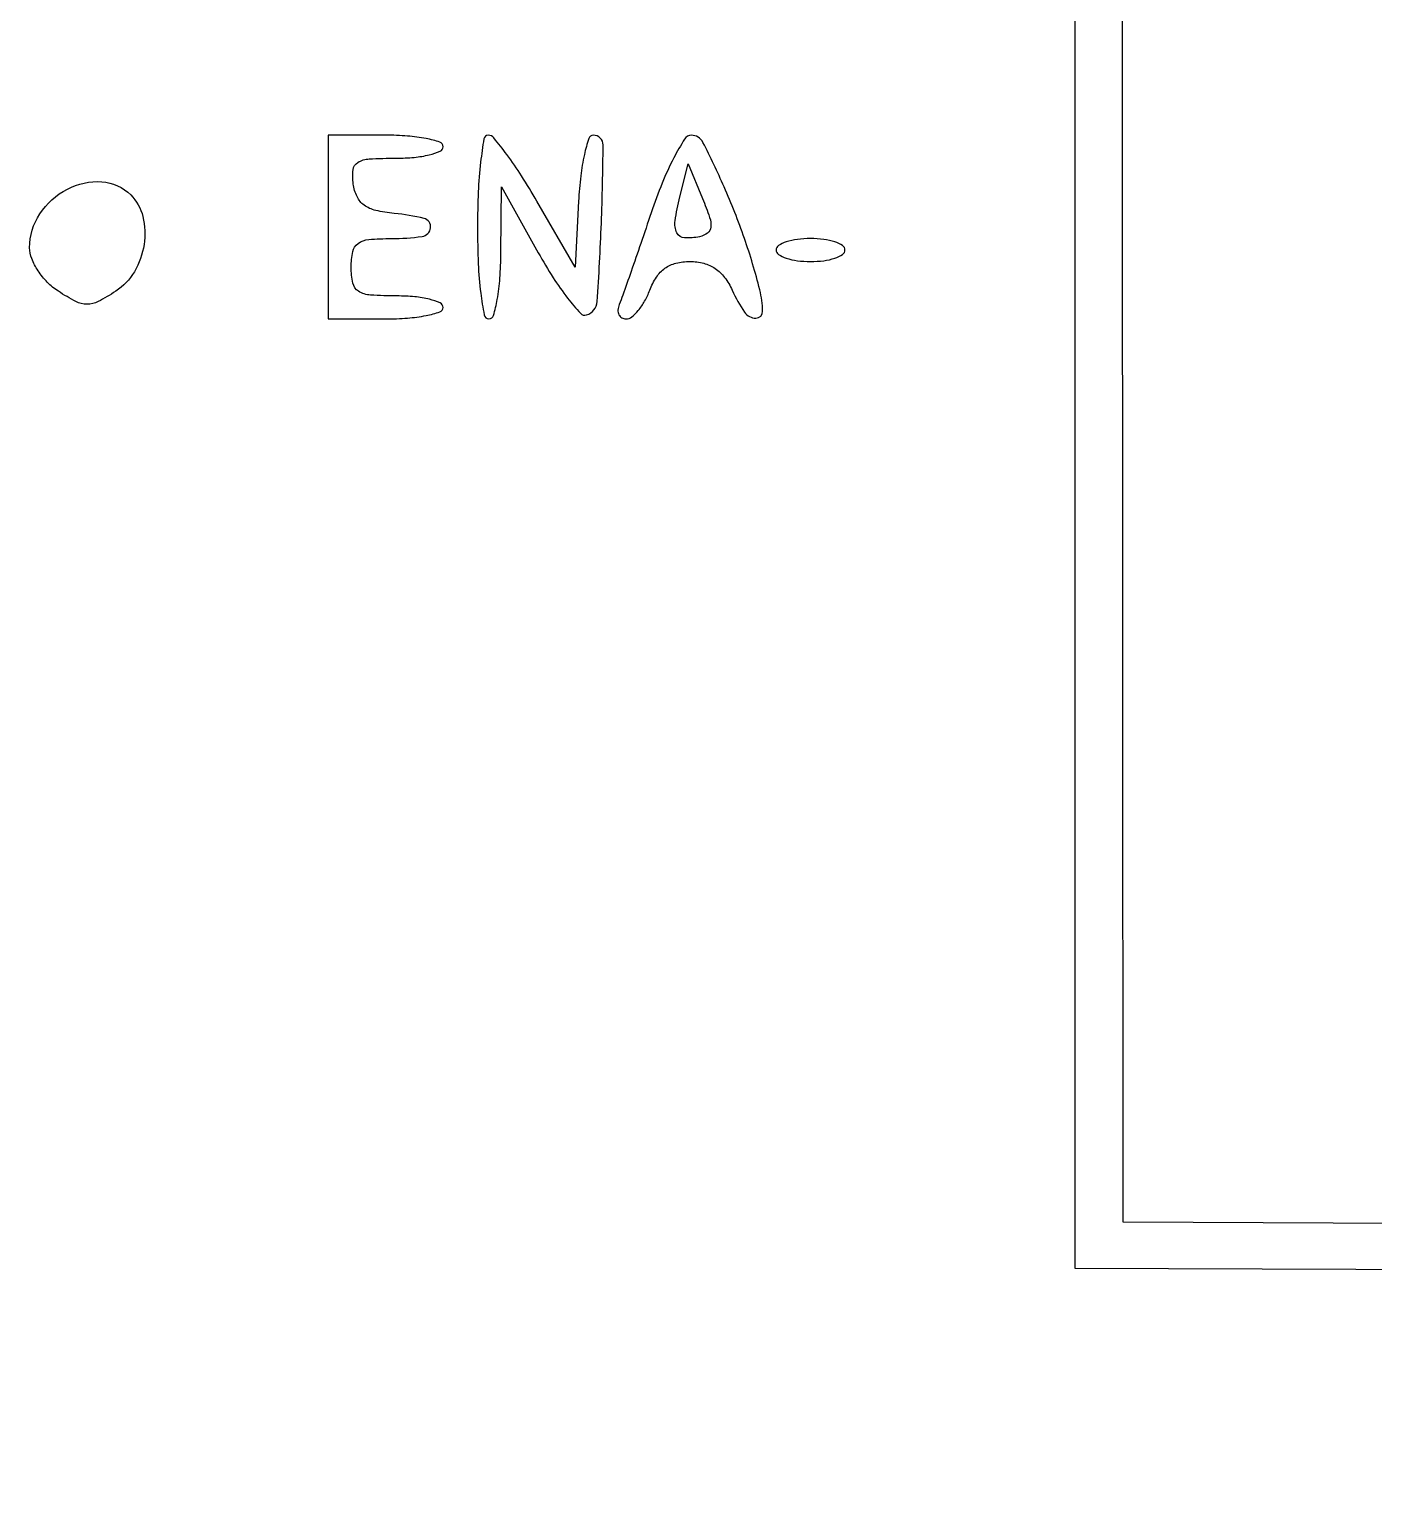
# Model space of a CAD drawing. Header units: millimetres. Extents: x 357084 to 357504, y 509210 to 509507.
# Drawn here: x 357183.66 to 357192.44, y 509429.66 to 509439.34 of the extents above; entities that cross this region are included whole.
import ezdxf

# ---------------------------------------------------------------- set-up
doc = ezdxf.new("R2010")
doc.units = ezdxf.units.MM

msp = doc.modelspace()

# ---------------------------------------------------------------- linework, layer by layer
for points in [[(357195.9201, 509476.1448), (357195.7465, 509475.9987, 0.084536), (357195.577, 509475.7985, 0.134286), (357195.5181, 509475.5833, 0.129644), (357195.5763, 509475.3625, 0.07608), (357195.7465, 509475.1466, -0.033131), (357195.8595, 509475.0261, -0.069335), (357195.9264, 509474.9166, -0.069397), (357195.9608, 509474.793, -0.033242), (357195.9718, 509474.6284), (357195.9718, 509474.3206), (357193.2306, 509474.3206), (357190.4894, 509474.3206), (357190.4902, 509452.7806), (357190.491, 509431.2407), (357204.5833, 509431.1907, 0.000121), (357210.372, 509431.1715, 0.000124), (357216.112, 509431.1554, 0.00012), (357221.0929, 509431.1438, 0.000523), (357224.0409, 509431.1407), (357229.4063, 509431.1407)], [(357229.0889, 509431.4411), (357220.4717, 509431.4411, -0.000434), (357216.4203, 509431.4446, -0.000217), (357211.2944, 509431.4558, -0.000215), (357205.988, 509431.4719, -0.000318), (357201.3305, 509431.491), (357190.8065, 509431.5409), (357190.8011, 509442.6239, 0.000338), (357190.7953, 509447.6076, 0.000211), (357190.7822, 509453.4458, 0.000212), (357190.7643, 509459.1997, 0.000386)]]:
    msp.add_lwpolyline(points, format="xyb")
for points in [[(357185.6086, 509438.0495), (357185.6086, 509437.4487), (357185.9841, 509437.4487, 0.01883), (357186.128, 509437.4541, 0.03053), (357186.2493, 509437.4708, 0.031449), (357186.3385, 509437.4945, 0.322437), (357186.3596, 509437.5238, 0.295869), (357186.3407, 509437.5529, 0.04382), (357186.2713, 509437.5768, 0.037669), (357186.1743, 509437.5934, 0.023598), (357186.0592, 509437.5989, -0.016149), (357185.8848, 509437.6045, -0.124134), (357185.8076, 509437.6294, -0.201266), (357185.7702, 509437.6824, -0.05449), (357185.7588, 509437.7866, -0.050766), (357185.7692, 509437.8889, -0.189121), (357185.8039, 509437.9422, -0.13443), (357185.874, 509437.968, -0.021436), (357186.0216, 509437.9744, 0.034197), (357186.2229, 509437.9881, 0.342587), (357186.2781, 509438.0446, 0.378118), (357186.2356, 509438.1056, 0.035641), (357186.0404, 509438.1386, -0.033257), (357185.9194, 509438.1584, -0.098739), (357185.8431, 509438.193, -0.127529), (357185.7971, 509438.2483, -0.075029), (357185.7723, 509438.3311, -0.064285), (357185.7712, 509438.424, -0.232738), (357185.8023, 509438.4724, -0.121927), (357185.8766, 509438.4951, -0.013777), (357186.054, 509438.5, 0.023189), (357186.1711, 509438.5055, 0.03707), (357186.2698, 509438.5221, 0.042776), (357186.3405, 509438.546, 0.298098), (357186.3596, 509438.5751, 0.322437), (357186.3385, 509438.6044, 0.031449), (357186.2493, 509438.6282, 0.03053), (357186.128, 509438.6448, 0.01883), (357185.9841, 509438.6502), (357185.6086, 509438.6502)], [(357186.5848, 509438.0495, 0.010616), (357186.5899, 509437.8093, 0.020476), (357186.606, 509437.6177, 0.01702), (357186.6289, 509437.4743, 0.358912), (357186.6599, 509437.4487, 0.334769), (357186.6895, 509437.471, 0.024968), (357186.7138, 509437.5755, 0.02665), (357186.7314, 509437.715, 0.016354), (357186.738, 509437.8805), (357186.7409, 509438.3123), (357186.982, 509437.8816, 0.014647), (357187.0799, 509437.7182, 0.022896), (357187.1744, 509437.5844, 0.019058), (357187.2573, 509437.4857, 0.292881), (357187.2983, 509437.4746, 0.307792), (357187.3669, 509437.5616, 0.008257), (357187.3948, 509438.0742, 0.00796), (357187.406, 509438.5866, 0.415959), (357187.3427, 509438.6502, 0.324225), (357187.3124, 509438.6282, 0.023914), (357187.2835, 509438.5234, 0.026066), (357187.2597, 509438.3839, 0.016173), (357187.2457, 509438.2184), (357187.2232, 509437.7866), (357186.9736, 509438.2184, 0.011281), (357186.8729, 509438.3839, 0.01683), (357186.7769, 509438.5234, 0.011901), (357186.6924, 509438.6322, 0.225375), (357186.6544, 509438.6502, 0.366884), (357186.6268, 509438.6268, 0.012236), (357186.6053, 509438.4737, 0.01796), (357186.5899, 509438.2798, 0.010871)], [(357187.7207, 509438.1433, -0.001123), (357187.6526, 509437.9423, -0.001442), (357187.5891, 509437.7578, -0.001105), (357187.535, 509437.6033, -0.012424), (357187.5119, 509437.5426, 0.079079), (357187.5035, 509437.5067, 0.130244), (357187.5092, 509437.4763, 0.155297), (357187.5281, 509437.4561, 0.128041), (357187.5567, 509437.4487, 0.170252), (357187.5936, 509437.4616, 0.051894), (357187.6364, 509437.5038, 0.045263), (357187.6778, 509437.5646, 0.036171), (357187.7113, 509437.6364, -0.054906), (357187.7551, 509437.722, -0.092103), (357187.8109, 509437.78, -0.09468), (357187.8826, 509437.813, -0.06085), (357187.9739, 509437.8242, -0.063752), (357188.0643, 509437.8126, -0.085559), (357188.1394, 509437.7786, -0.082383), (357188.2008, 509437.7202, -0.054658), (357188.2506, 509437.6364, 0.04239), (357188.3316, 509437.4923, 0.252894), (357188.4056, 509437.454, 0.41306), (357188.449, 509437.4987, 0.058279), (357188.4306, 509437.6395, 0.022403), (357188.3302, 509437.9752, 0.020253), (357188.1971, 509438.3124, 0.012607), (357188.0594, 509438.6035, 0.283193), (357187.9835, 509438.6502, 0.258951), (357187.9389, 509438.6254, 0.019735), (357187.8682, 509438.5013, 0.02319), (357187.7927, 509438.3376, 0.015345)], [(357188.0368, 509437.9865, -0.072569), (357187.9386, 509437.9788, -0.267691), (357187.8889, 509438.0121, -0.153688), (357187.8768, 509438.0906, -0.023647), (357187.9084, 509438.2471), (357187.9626, 509438.4625), (357188.0557, 509438.2372, -0.014739), (357188.1029, 509438.1128, -0.102412), (357188.1112, 509438.0486, -0.220938), (357188.0899, 509438.0105, -0.101007)], [(357184.317, 509438.2597, -0.137414), (357184.3967, 509438.1179, -0.09853), (357184.4045, 509437.9352, -0.094763), (357184.3411, 509437.7573, -0.115293), (357184.2193, 509437.6295, -0.024542), (357184.1042, 509437.5619, -0.121059), (357184.0316, 509437.5441, -0.121059), (357183.959, 509437.5619, -0.024542), (357183.8439, 509437.6295, -0.053596), (357183.7718, 509437.6887, -0.048289), (357183.7111, 509437.7637, -0.051228), (357183.6697, 509437.8429, -0.094993), (357183.6561, 509437.9139, -0.146842), (357183.7225, 509438.135, -0.127033), (357183.9028, 509438.298, -0.137846), (357184.1277, 509438.3455, -0.181877)], [(357188.5373, 509437.8993, 0.254951), (357188.5531, 509437.8704, 0.06271), (357188.6035, 509437.8462, 0.048861), (357188.6763, 509437.8296, 0.031626), (357188.7626, 509437.8242, 0.031626), (357188.8489, 509437.8296, 0.048861), (357188.9217, 509437.8462, 0.06271), (357188.9722, 509437.8704, 0.254951), (357188.9879, 509437.8993, 0.254951), (357188.9722, 509437.9281, 0.06271), (357188.9217, 509437.9523, 0.048861), (357188.8489, 509437.9689, 0.031626), (357188.7626, 509437.9744, 0.031626), (357188.6763, 509437.9689, 0.048861), (357188.6035, 509437.9523, 0.06271), (357188.5531, 509437.9281, 0.254951)]]:
    msp.add_lwpolyline(points, format="xyb", close=True)

doc.saveas('drawing.dxf')
